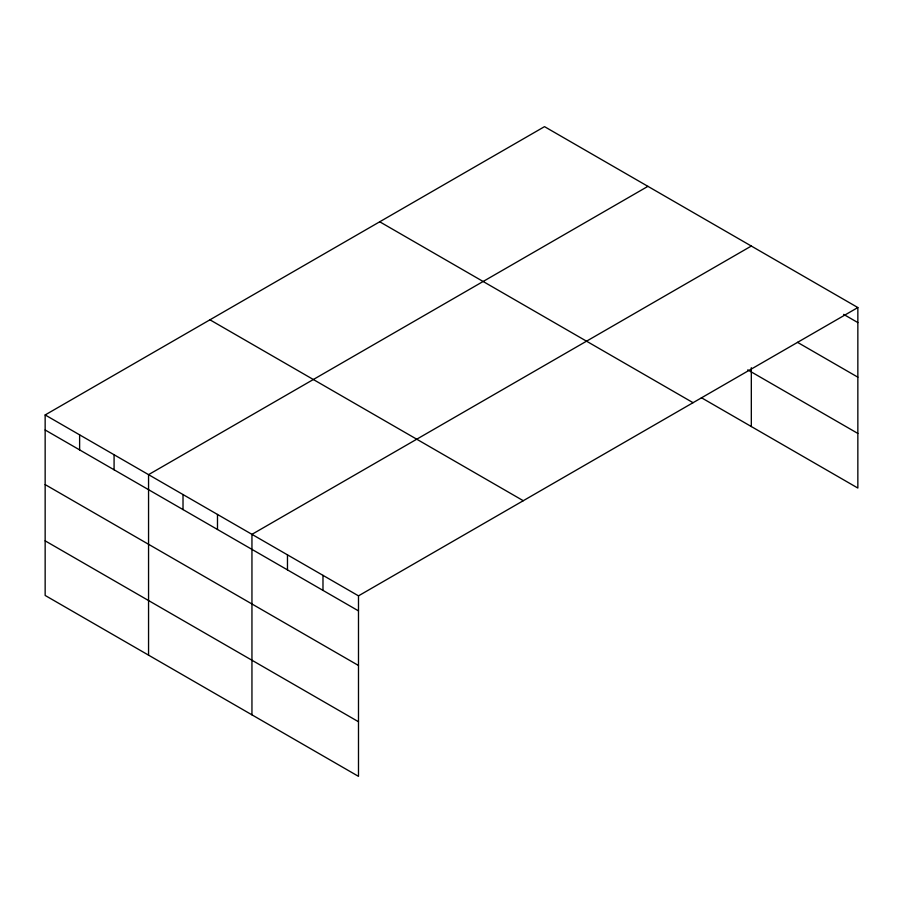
<?xml version="1.0" encoding="UTF-8"?>
<svg xmlns="http://www.w3.org/2000/svg" width="903" height="903" viewBox="0 0 903 903"><rect width="100%" height="100%" fill="white"/><g stroke="black" fill="none" stroke-linecap="round" stroke-linejoin="round"><path stroke-width="1.35" d="M45.15 414.951L358.491 595.856L358.491 776.354L45.15 595.449L45.15 414.951L544.509 126.646L857.85 307.551L857.85 488.049L701.394 397.715M647.914 186.345L148.555 474.651L148.555 655.149M751.319 246.045L251.948 534.35L251.948 714.849M358.491 595.856L857.85 307.551M843.65 314.379L857.85 322.585M797.484 342.327L857.85 377.183M747.752 369.88L857.85 433.44M379.723 221.788L693.064 402.693M209.936 319.809L523.277 500.714M45.15 429.986L358.491 610.891M45.15 484.584L358.491 665.488M45.15 540.841L358.491 721.745M751.319 367.713L751.319 426.543M322.981 575.358L322.981 590.381M287.47 554.848L287.47 569.883M217.488 514.45L217.488 529.485M183.016 494.551L183.016 509.585M114.083 454.751L114.083 469.786M79.622 434.851L79.622 449.886"/></g></svg>
